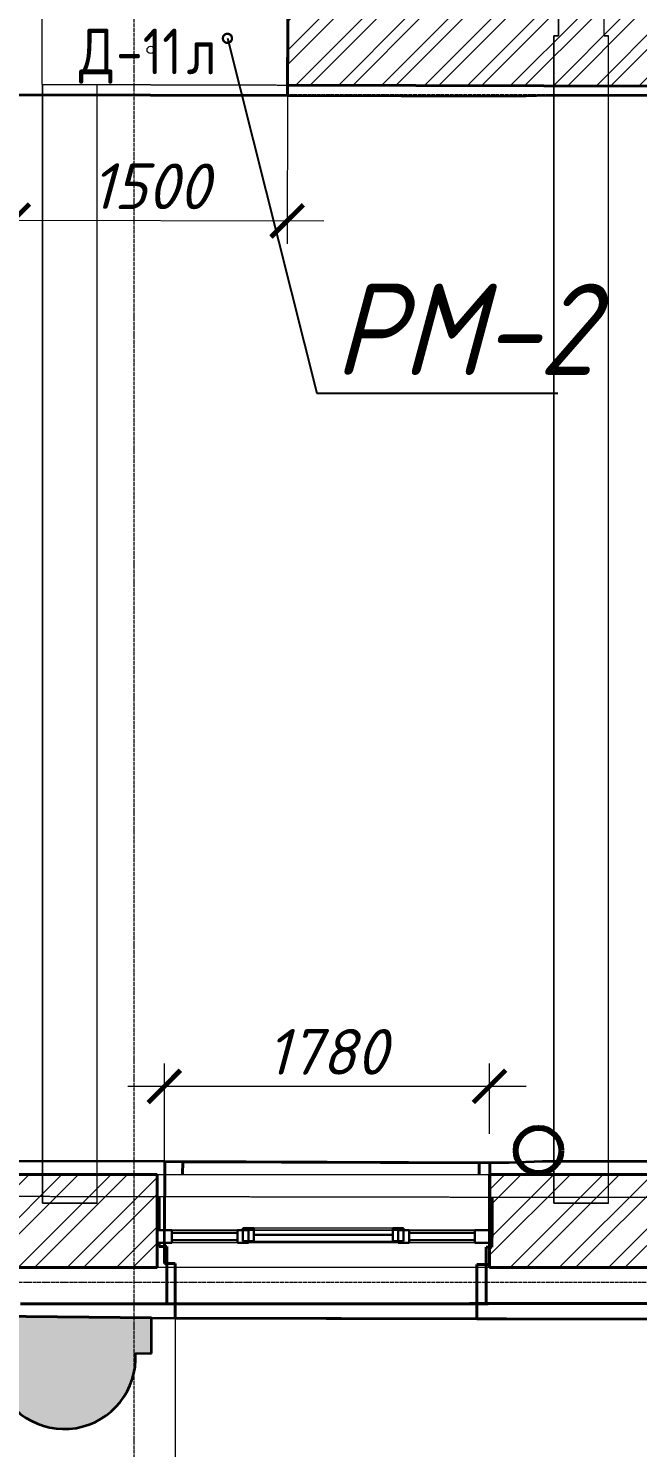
# Model space of a CAD drawing. Header units: millimetres. Extents: x 749182 to 2267578, y 70462 to 311449.
# Drawn here: x 1988751 to 1992087, y 76818 to 84585 of the extents above; entities that cross this region are included whole.
import ezdxf
from ezdxf import colors
from ezdxf.entities.mleader import LeaderData, LeaderLine
from ezdxf.math import Vec2, Vec3

# ---------------------------------------------------------------- set-up
doc = ezdxf.new("R2010")
doc.units = ezdxf.units.MM
for name, pattern in [('ADSK_Линия сетки', [25, 20, -2.5, 0, -2.5]), ('ADSK_Сверху', [4.5, 3, -1.5]), ('осеваяX2', [4, 2.5, -0.5, 0.5, -0.5])]:
    doc.linetypes.add(name, pattern=pattern)
doc.layers.get('Defpoints').update_dxf_attribs({"color": 255})
for name, color, linetype, lineweight in [('_ Окна', 7, 'Continuous', 30), ('Витраж', 7, 'Continuous', 9), ('Каркас', 7, 'Continuous', 9), ('Марки дверей', 7, 'Continuous', 20), ('Окна', 7, 'Continuous', 18), ('Оси', 165, 'осеваяX2', 13), ('Панели витража', 7, 'Continuous', 9), ('Перекрытие', 7, 'Continuous', 18), ('Размер', 7, 'Continuous', 13), ('размеры', 7, 'Continuous', 9), ('Стены', 184, 'Continuous', 40), ('Стены внутренние', 7, 'Continuous', 18), ('Стены наружные', 7, 'Continuous', 18), ('Стены разрез', 7, 'Continuous', 35), ('стояки', 7, 'Continuous', 9)]:
    doc.layers.add(name, color=color, linetype=linetype, lineweight=lineweight)
doc.layers.add('планы со стояками отопление_dwg', color=7, linetype='Continuous', lineweight=9, true_color=0x767676)
doc.styles.add('GOST 2.304_new', font='isocpeur.ttf', dxfattribs={"width": 0.9, "oblique": 15})
doc.styles.add('GOST Common_2', font='GOST_Common.ttf', dxfattribs={"width": 0.9, "height": 200})
doc.styles.add('М2', font='isocpeui.ttf')
doc.dimstyles.new('SPDS 1_100', dxfattribs={"dimscale": 100, "dimtxt": 2.5, "dimasz": 1.77, "dimexe": 1.25, "dimexo": 0.625, "dimtad": 1, "dimdec": 0, "dimrnd": 0.001, "dimzin": 9, "dimtxsty": 'М2', "dimblk": 'ARCHTICK', "dimcen": 2.5, "dimdle": 2, "dimclrt": 256, "dimadec": 0, "dimazin": 2, "dimtfac": 0.75, "dimtdec": 0, "dimtmove": 1, "dimatfit": 3, "dimfxl": 0, "dimtolj": 1, "dimlwd": 9, "dimlwe": 9, "dimarcsym": 0})

# ---------------------------------------------------------------- blocks, each defined once
blk = doc.blocks.new('Существующие стены 2 этаж - Существующие стены 2 этаж-699583-01 План 1-го этажа маркировочный')
at = {"layer": 'Стены', "color": 254, "linetype": 'ADSK_Сверху', "true_color": 0xe8c5d7}
for p, q in [((31246.8, 2442.8), (31247.1, 2573.7)), ((31247.1, 2573.7), (31246.8, 2442.8)), ((33070.3, 2570.7), (33070, 2438.3)), ((33070, 2438.3), (33070.3, 2570.7)), ((31246.6, 2391.5), (31246.8, 2442.8)), ((31246.8, 2442.8), (31246.6, 2391.5)), ((33070, 2438.3), (33069.6, 2298.3)), ((33069.6, 2298.3), (33070, 2438.3)), ((31246.4, 2302.8), (31246.5, 2321.5)), ((31246.5, 2321.5), (31246.4, 2302.8)), ((31288.6, 2302.7), (31246.4, 2302.8)), ((31246.4, 2302.8), (31288.6, 2302.7)), ((31288.9, 1987.9), (31288.6, 2302.7)), ((31288.6, 2302.7), (31288.9, 1987.9)), ((33069.6, 2298.3), (33037.3, 2298.4)), ((33037.3, 2298.4), (33037.6, 1989.1)), ((33037.6, 1989.1), (33037.3, 2298.4)), ((33037.3, 2298.4), (33069.6, 2298.3)), ((33332.4, 1989.4), (30487.9, 1987.3)), ((30487.9, 1987.3), (31288.9, 1987.9)), ((31288.9, 1987.9), (33037.6, 1989.1)), ((31288.9, 1987.9), (33037.6, 1989.1)), ((33037.6, 1989.1), (31288.9, 1987.9)), ((33037.6, 1989.1), (33332.4, 1989.4)), ((33332.4, 1989.4), (33852.9, 1989.7)), ((33852.9, 1989.7), (33332.4, 1989.4)), ((41849, 1995.6), (33852.9, 1989.7)), ((33852.9, 1989.7), (34113.6, 1989.9))]:
    blk.add_line(p, q, dxfattribs=at)
blk = doc.blocks.new('Прямоугольный импост - 70х20_60мм-1225109-01 План 1-го этажа маркировочный')
at = {"layer": 'Витраж', "color": 253, "linetype": 'ADSK_Сверху', "true_color": 0xaaaaaa}
for p, q in [((-5936, 11471.9), (-6006, 11471.9)), ((-6006, 11391.9), (-6006, 11471.9)), ((-5936, 11391.9), (-5936, 11471.9)), ((-6006, 11001.9), (-6006, 11031.9)), ((-5936, 11001.9), (-5936, 11031.9))]:
    blk.add_line(p, q, dxfattribs=at)
blk = doc.blocks.new('Прямоугольный импост - 70х20_60мм-1424711-01 План 1-го этажа маркировочный')
at = {"layer": 'Витраж', "color": 253, "linetype": 'ADSK_Сверху', "true_color": 0xaaaaaa}
for p, q in [((-80, 35), (0, 35)), ((0, 35), (0, -35)), ((0, -35), (-80, -35))]:
    blk.add_line(p, q, dxfattribs=at)
blk = doc.blocks.new('Прямоугольный импост - 70х20_60мм-1424712-01 План 1-го этажа маркировочный')
at = {"layer": 'Витраж', "color": 253, "linetype": 'ADSK_Сверху', "true_color": 0xaaaaaa}
for p, q in [((0, 35), (-80, 35)), ((0, -35), (0, 35)), ((-80, -35), (0, -35))]:
    blk.add_line(p, q, dxfattribs=at)
blk = doc.blocks.new('Прямоугольный импост - 70х20_60мм-1225111-01 План 1-го этажа маркировочный')
at = {"layer": 'Витраж', "color": 253, "linetype": 'ADSK_Сверху', "true_color": 0xaaaaaa}
for p, q in [((-6006, 10971.9), (-6006, 11001.9)), ((-5936, 10971.9), (-5936, 11001.9)), ((-6006, 10121.9), (-6006, 10151.9)), ((-5936, 10121.9), (-5936, 10151.9))]:
    blk.add_line(p, q, dxfattribs=at)
blk = doc.blocks.new('Прямоугольный импост - 70х20_60мм-1225113-01 План 1-го этажа маркировочный')
at = {"layer": 'Витраж', "color": 253, "linetype": 'ADSK_Сверху', "true_color": 0xaaaaaa}
for p, q in [((-6006, 10091.9), (-6006, 10121.9)), ((-5936, 10091.9), (-5936, 10121.9)), ((-6006, 9651.9), (-6006, 9731.9)), ((-5936, 9651.9), (-5936, 9731.9)), ((-6006, 9651.9), (-5936, 9651.9))]:
    blk.add_line(p, q, dxfattribs=at)
blk = doc.blocks.new('Прямоугольный импост - 70х60мм-1424709-01 План 1-го этажа маркировочный')
at = {"layer": 'Витраж', "color": 253, "linetype": 'ADSK_Сверху', "true_color": 0xaaaaaa}
for p, q in [((-30, 35), (30, 35)), ((30, -35), (-30, -35))]:
    blk.add_line(p, q, dxfattribs=at)
blk = doc.blocks.new('Прямоугольный импост - 70х60мм-1225009-01 План 1-го этажа маркировочный')
at = {"layer": 'Витраж', "color": 253, "linetype": 'ADSK_Сверху', "true_color": 0xaaaaaa}
for p, q in [((-5936, 11391.9), (-6006, 11391.9)), ((-6006, 11031.9), (-6006, 11391.9)), ((-5936, 11031.9), (-5936, 11391.9)), ((-6006, 11031.9), (-5936, 11031.9))]:
    blk.add_line(p, q, dxfattribs=at)
blk = doc.blocks.new('Прямоугольный импост - 70х60мм-1242018-01 План 1-го этажа маркировочный')
at = {"layer": 'Витраж', "color": 253, "linetype": 'ADSK_Сверху', "true_color": 0xaaaaaa}
for p, q in [((-5936, 19333.9), (-6006, 19333.9)), ((-6006, 18513.9), (-6006, 19333.9)), ((-5936, 18513.9), (-5936, 19333.9)), ((-6006, 18513.9), (-5936, 18513.9))]:
    blk.add_line(p, q, dxfattribs=at)
blk = doc.blocks.new('Существующие стены 1 эт - Существующие стены 1 эт-653793-01 План 1-го этажа маркировочный')
at = {"layer": 'Стены'}
for p, q in [((31951, 8968.3), (31951.2, 9038.3)), ((31950, 8600.2), (31951, 8968.3)), ((31950, 8600.2), (30450.2, 8604.4)), ((31277.5, 2766.5), (31276.3, 2391.5)), ((31277.5, 2766.5), (33057.8, 2760.5)), ((31375.8, 2696.5), (31376, 2766.1)), ((31376, 2766.1), (31375.8, 2696.5)), ((32999.1, 2760.7), (31376, 2766.1)), ((31376, 2766.1), (32999.1, 2760.7)), ((32999.1, 2760.7), (32998.8, 2696.5)), ((32998.8, 2696.5), (32999.1, 2760.7)), ((33057.6, 2696.5), (33057.8, 2760.5)), ((31276, 2321.5), (31275.7, 2209.5)), ((31275.7, 2209.5), (31335.3, 2209.3)), ((31335.3, 2209.3), (31334.5, 1910.5)), ((32986.5, 1906.9), (32987.2, 2203.7)), ((32987.2, 2203.7), (33056, 2203.5)), ((32986.5, 1906.9), (31334.5, 1910.5)), ((41761, 1888), (31336.4, 1910.5))]:
    blk.add_line(p, q, dxfattribs=at)
at = {"layer": 'Стены разрез'}
for p, q in [((31951, 8968.3), (31950, 8600.2)), ((31950, 8600.2), (33194.9, 8596.7)), ((33194.9, 8596.7), (33373.6, 8603.1)), ((33373.6, 8603.1), (36410.9, 8598.4)), ((31277.5, 2766.5), (30254.5, 2769.9)), ((31276.1, 2349.5), (31277.5, 2766.5)), ((33057.8, 2760.5), (33056.4, 2343.5)), ((33161.7, 2760.1), (33057.8, 2760.5)), ((33345.4, 2767.8), (33161.7, 2760.1)), ((34082.7, 2766.3), (33345.4, 2767.8)), ((31275.7, 2209.5), (31276.1, 2349.5)), ((33056.4, 2343.5), (33056, 2203.5)), ((31335.3, 2209.3), (31275.7, 2209.5)), ((31334.5, 1910.5), (31335.3, 2209.3)), ((32987.2, 2203.7), (32986.5, 1906.9)), ((33056, 2203.5), (32987.2, 2203.7)), ((30304, 1921.5), (31205.3, 1910.8)), ((31205.3, 1910.8), (31334.5, 1910.5)), ((32986.5, 1906.9), (34150.6, 1904.4))]:
    blk.add_line(p, q, dxfattribs=at)
blk = doc.blocks.new('Портик главного входа - Портик главного входа-658663-01 План 1-го этажа маркировочный')
at = {"layer": 'Стены'}
h = blk.add_hatch(color=256, dxfattribs=at)
h.paths.add_polyline_path([(22181.3, -2195.1), (22252.1, -2188.9), (22320.7, -2170.5), (22385.1, -2140.5), (22443.3, -2099.7), (22493.5, -2049.5), (22534.3, -1991.3), (22564.3, -1926.9), (22582.7, -1858.3), (22588.9, -1787.5), (22582.7, -1716.7), (22564.3, -1648.1), (22534.2, -1583.6), (22493.5, -1525.5), (22443.3, -1475.3), (22385.1, -1434.5), (22320.7, -1404.5), (22252.1, -1386.1), (22181.3, -1379.9), (22110.5, -1386.1), (22041.9, -1404.5), (21977.5, -1434.5), (21919.3, -1475.3), (21869.1, -1525.5), (21828.3, -1583.7), (21798.3, -1648.1), (21779.9, -1716.7), (21773.7, -1787.5), (21779.9, -1858.3), (21798.3, -1926.9), (21828.3, -1991.3), (21869.1, -2049.5), (21919.3, -2099.7), (21977.5, -2140.5), (22041.9, -2170.5), (22110.5, -2188.9)])
h.paths.add_polyline_path([(25122.4, -2192.3), (25192.9, -2186.2), (25261.2, -2167.9), (25325.3, -2138), (25383.2, -2097.4), (25433.2, -2047.4), (25473.7, -1989.5), (25503.9, -1924.3), (25521.9, -1857.1), (25528.1, -1786.7), (25521.9, -1716.2), (25503.6, -1647.9), (25473.6, -1583.6), (25433.2, -1525.9), (25383.2, -1475.9), (25325.3, -1435.4), (25261.2, -1405.5), (25192.9, -1387.2), (25122.4, -1381), (25052, -1387.2), (24983.7, -1405.5), (24919.6, -1435.4), (24861.7, -1475.9), (24811.7, -1525.9), (24771.1, -1583.9), (24741.3, -1647.9), (24723, -1716.2), (24716.8, -1786.7), (24723, -1857.1), (24741.3, -1925.4), (24771.1, -1989.5), (24811.7, -2047.4), (24861.7, -2097.4), (24919.6, -2138), (24983.7, -2167.9), (25052, -2186.2)])
h.paths.add_polyline_path([(28159.7, -2192.2), (28230.4, -2186), (28298.9, -2167.6), (28363.3, -2137.6), (28421.4, -2096.9), (28471.6, -2046.8), (28512.3, -1988.6), (28542.3, -1924.3), (28560.7, -1855.7), (28566.8, -1785), (28560.7, -1714.3), (28542.3, -1645.8), (28512.3, -1581.5), (28471.6, -1523.3), (28421.4, -1473.2), (28363.3, -1432.4), (28298.9, -1402.5), (28230.4, -1384.1), (28159.7, -1377.9), (28089, -1384.1), (28020.4, -1402.5), (27956.1, -1432.4), (27898, -1473.2), (27847.8, -1523.3), (27806.1, -1583.6), (27776.5, -1647.9), (27758.7, -1714.3), (27752.5, -1785), (27758.7, -1855.7), (27777.1, -1924.3), (27807.1, -1988.6), (27847.8, -2046.8), (27898, -2096.9), (27956.1, -2137.6), (28020.4, -2167.6), (28089, -2186)])
h.paths.add_polyline_path([(30184.6, -2189.9), (30184.6, -1372.4), (30157.5, -1372.4), (30088.4, -1382.7), (30021.9, -1404.7), (29960.1, -1437.7), (29904.9, -1480.7), (29857.8, -1532.5), (29820.2, -1591.5), (29793.3, -1656.1), (29777.7, -1724.4), (29774, -1794.3), (29782.3, -1863.8), (29802.4, -1930.9), (29833.5, -1993.6), (29874.9, -2050), (29925.3, -2098.6), (29983.2, -2137.9), (30047, -2166.7), (30114.8, -2184.2), (30184.2, -2189.9)])
h.paths.add_polyline_path([(20154.9, -2185.3), (20223.7, -2174.4), (20289.6, -2151.7), (20350.6, -2118.1), (20404.9, -2074.4), (20450.9, -2022), (20487.1, -1962.4), (20512.5, -1897.5), (20526.4, -1829.2), (20528.2, -1759.6), (20518, -1690.6), (20496, -1624.4), (20463, -1563.1), (20419.9, -1508.3), (20368, -1461.8), (20308.9, -1425), (20244.2, -1398.9), (20176.1, -1384.4), (20106.4, -1381.8), (20106.4, -2185.3), (20153.8, -2185.3)])
h.paths.add_polyline_path([(19707.3, -1170.1), (19896.6, -1170.1), (19892, -1101), (19875.6, -1033.6), (19848, -970), (19809.9, -912), (19762.6, -861.3), (19707.3, -819.5), (19645.7, -787.6), (19579.6, -766.7), (19510.9, -757.4), (19441.6, -759.9), (19373.8, -774.1), (19309.3, -799.7), (19250.1, -835.9), (19198, -881.6), (19154.4, -935.5), (19120.6, -996), (19097.7, -1061.5), (19086.1, -1129.8), (19086.1, -1170.1), (19645.7, -1170.1)])
h.paths.add_polyline_path([(31144.8, -1168), (31215.2, -1168), (31214.5, -1065.9), (31197, -1000.7), (31167.7, -936.9), (31128.2, -878.9), (31079.5, -828.2), (31023, -786.5), (30960.4, -754.8), (30893.3, -733.9), (30823.7, -724.6), (30753.5, -727.1), (30684.7, -741.3), (30619.2, -766.8), (30558.9, -802.8), (30505.5, -848.5), (30460.5, -902.4), (30425.2, -963.1), (30400.4, -1028.8), (30387.1, -1097.8), (30385.4, -1168), (31023, -1168)])
h.paths.add_polyline_path([(30758.4, 1304.5), (30824.8, 1315.5), (30888.3, 1337.8), (30947.1, 1370.6), (30999.3, 1413.1), (31043.5, 1463.9), (31078.3, 1521.5), (31103.9, 1590.2), (31116, 1650.2), (31117.7, 1717.5), (31204.8, 1717.5), (31205.3, 1910.8), (30304, 1921.5), (30313.9, 1754.8), (30320.7, 1698.8), (30333.2, 1643.7), (30351.3, 1590.2), (30374.7, 1527.1), (30408.5, 1468.9), (30451.9, 1417.5), (30503.5, 1374.2), (30561.7, 1340.4), (30624.9, 1317.1), (30691.1, 1305)])
h.paths.add_polyline_path([(19485.5, 1312.4), (19554.9, 1313.8), (19623, 1326.9), (19687.8, 1351.5), (19747.5, 1386.8), (19800.4, 1431.7), (19844.8, 1484.9), (19879.6, 1544.9), (19903.6, 1610), (19916.2, 1678.2), (19917, 1747.5), (19911.5, 1928.7), (19074.2, 1926.8), (19071.5, 1731.8), (19106.3, 1731.3), (19109.9, 1662), (19125.2, 1594.4), (19151.8, 1530.3), (19188.9, 1471.7), (19235.5, 1420.3), (19290.1, 1377.6), (19351.2, 1344.8), (19417, 1322.8)])
at = {"layer": 'Стены разрез'}
for p, q in [((31205.3, 1910.8), (30304, 1921.5)), ((31204.8, 1717.3), (31205.3, 1910.8)), ((31117.7, 1717.5), (31204.8, 1717.3))]:
    blk.add_line(p, q, dxfattribs=at)
blk.add_arc((30727.8, 1693.9), 390.6, 195.38577, 3.47541, dxfattribs=at)
blk = doc.blocks.new('Системная панель - _AR_Стекло_40мм_привязка по центру-V178-01 План 1-го этажа маркировочный')
at = {"layer": 'Панели витража', "lineweight": 30}
for p, q in [((180, 20), (-180, 20)), ((-180, 20), (-180, -20)), ((180, -20), (180, 20)), ((-180, -20), (180, -20))]:
    blk.add_line(p, q, dxfattribs=at)
blk = doc.blocks.new('Прямоугольный импост - 70х20_60мм-V179-01 План 1-го этажа маркировочный')
at = {"layer": 'Витраж', "lineweight": 30}
for p, q in [((-80, 35), (0, 35)), ((-80, -35), (-80, 35)), ((0, 35), (0, -35)), ((0, -35), (-80, -35))]:
    blk.add_line(p, q, dxfattribs=at)
blk = doc.blocks.new('Прямоугольный импост - 70х20_60мм-V180-01 План 1-го этажа маркировочный')
at = {"layer": 'Витраж', "lineweight": 30}
for p, q in [((0, 35), (-80, 35)), ((-80, 35), (-80, -35)), ((0, -35), (0, 35)), ((-80, -35), (0, -35))]:
    blk.add_line(p, q, dxfattribs=at)
blk = doc.blocks.new('Витраж-тент со смещением вовне - 60мм 30 сдвиг-1466942-01 План 1-го этажа маркировочный')
at = {"layer": '_ Окна'}
for p, q in [((-440, 25), (-440, -45)), ((-440, 25), (-380, 25)), ((-440, -45), (-440, 25)), ((-380, 25), (-380, -45)), ((440, 25), (380, 25)), ((380, 25), (380, -45)), ((440, -45), (440, 25)), ((440, -45), (440, 25)), ((-380, -45), (-440, -45)), ((-380, -10), (380, -10)), ((380, -45), (440, -45))]:
    blk.add_line(p, q, dxfattribs=at)
at = {"layer": 'Окна'}
for p, q in [((380, 25), (-380, 25)), ((-380, -45), (380, -45))]:
    blk.add_line(p, q, dxfattribs=at)
blk = doc.blocks.new('Прямоугольный импост - 70х60мм-V40-01 План 1-го этажа маркировочный')
at = {"layer": 'Витраж'}
for p, q in [((-6006, 9731.9), (-6006, 10091.9)), ((-5936, 10091.9), (-5936, 9731.9))]:
    blk.add_line(p, q, dxfattribs=at)
blk = doc.blocks.new('Прямоугольный импост - 70х60мм-V182-01 План 1-го этажа маркировочный')
at = {"layer": 'Витраж', "lineweight": 30}
for p, q in [((-30, 35), (30, 35)), ((-30, -35), (-30, 35)), ((30, 35), (30, -35)), ((30, -35), (-30, -35))]:
    blk.add_line(p, q, dxfattribs=at)
blk = doc.blocks.new('Прямоугольный импост - 70х60мм-V130-01 План 1-го этажа маркировочный')
at = {"layer": 'Витраж'}
for p, q in [((-6006, 18513.9), (-6006, 19333.9)), ((-5936, 19333.9), (-5936, 18513.9))]:
    blk.add_line(p, q, dxfattribs=at)
blk = doc.blocks.new('планы со стояками отопление_dwg-1484427-01 План 1-го этажа маркировочный')
at = {"layer": 'стояки', "lineweight": 80}
blk.add_circle((205720.1, 158904), 124.3, dxfattribs=at)
blk = doc.blocks.new('_ArchTick')
at = {"color": 0, "linetype": 'ByBlock', "const_width": 0.15}
blk.add_lwpolyline([(-0.5, -0.5), (0.5, 0.5)], dxfattribs=at)
blk = doc.blocks.new('*D2802')
at = {"layer": 'Defpoints', "color": 0, "lineweight": 20, "transparency": 16777216}
for p in [(1989495.9, 78794.8), (1991276.2, 78473.1), (1989495.9, 77826.1)]:
    blk.add_point(p, dxfattribs=at)
at = {"layer": 'размеры', "color": 0, "lineweight": 9, "transparency": 16777216}
for p, q in [((1989495.9, 77888.6), (1989495.9, 78919.8)), ((1991276.2, 78535.6), (1991276.2, 78919.8)), ((1991476.2, 78794.8), (1989295.9, 78794.8))]:
    blk.add_line(p, q, dxfattribs=at)
at = {"layer": 'размеры', "color": 0, "lineweight": 9, "transparency": 16777216, "xscale": 177, "yscale": 177, "zscale": 177, "rotation": 180}
blk.add_blockref('_ArchTick', (1989495.9, 78794.8), dxfattribs=at)
at = {"layer": 'размеры', "color": 0, "lineweight": 9, "transparency": 16777216, "xscale": 177, "yscale": 177, "zscale": 177}
blk.add_blockref('_ArchTick', (1991276.2, 78794.8), dxfattribs=at)
at = {"layer": 'размеры', "lineweight": 20, "transparency": 16777216, "insert": (1990386, 78983.9), "char_height": 250, "width": 560.473, "attachment_point": 5, "style": 'М2'}
blk.add_mtext('\\A1;1780', dxfattribs=at)
blk = doc.blocks.new('ADSK_Марка_Дверь - Марка типа и комментарии-2020407-01 План 1-го этажа маркировочный')
at = {"layer": 'Марки дверей', "lineweight": 9}
blk.add_circle((0, 0), 0.2, dxfattribs=at)
blk = doc.blocks.new('*D2917')
at = {"layer": 'Defpoints', "color": 0, "lineweight": 20, "transparency": 16777216}
for p in [(1988670.4, 84278.9), (1990170.4, 84274.9), (1990168.5, 83531.5)]:
    blk.add_point(p, dxfattribs=at)
at = {"layer": 'размеры', "color": 0, "lineweight": 9, "transparency": 16777216}
for p, q in [((1988670.3, 84216.4), (1988668.1, 83410.4)), ((1990170.3, 84212.4), (1990168.1, 83406.5)), ((1988468.5, 83535.9), (1990368.5, 83530.9))]:
    blk.add_line(p, q, dxfattribs=at)
at = {"layer": 'размеры', "color": 0, "lineweight": 9, "transparency": 16777216, "xscale": 177, "yscale": 177, "zscale": 177}
for p, rotation in [((1988668.5, 83535.4), 179.8485505273751), ((1990168.5, 83531.5), 359.8485505273751)]:
    blk.add_blockref('_ArchTick', p, dxfattribs=dict(at, rotation=rotation))
at = {"layer": 'размеры', "lineweight": 20, "transparency": 16777216, "insert": (1989419, 83720.9), "char_height": 250, "width": 560.473, "attachment_point": 5, "rotation": 359.84855, "style": 'М2'}
blk.add_mtext('\\A1;1500', dxfattribs=at)
blk = doc.blocks.new('_DotSmall')
at = {"color": 0, "linetype": 'ByBlock', "lineweight": 35, "const_width": 0.5}
blk.add_lwpolyline([(-0.0625, 0, 1), (0.0625, 0, 1)], format="xyb", close=True, dxfattribs=at)

msp = doc.modelspace()

# ---------------------------------------------------------------- hatches: boundary and pattern name
at = {"layer": 'Стены внутренние', "lineweight": 9}
h = msp.add_hatch(dxfattribs=at)
h.set_pattern_fill('FP_1', color=256, style=0, pattern_type=2)
h.set_pattern_definition([(45, (1958220.23, 75616.62), (-117.8655, 117.8655), []), (45, (1958298.8, 75616.62), (-117.8655, 117.8655), [])])
h.paths.add_polyline_path([(2000344.6702, 84248.0322), (2000340.7973, 84628.0437), (1998719.5708, 84632.3291), (1998719.6649, 84252.3275), (2000340.7973, 84248.0424)])
h.paths.add_polyline_path([(1997688.5699, 84255.053), (1997688.4753, 84635.0546), (1996350.5696, 84638.5911), (1996350.5696, 84258.5898), (1997688.4753, 84255.0533)])
h.paths.add_polyline_path([(1994849.5703, 84262.5573), (1994849.5703, 84642.5587), (1990171.428, 84654.9244), (1990171.5668, 84274.9227), (1993696.9036, 84265.6042)])
at = {"layer": 'Стены наружные', "lineweight": 9}
h = msp.add_hatch(dxfattribs=at)
h.set_pattern_fill('FP_3', color=256, angle=45, style=0, pattern_type=2)
h.set_pattern_definition([(45, (1958220.23, 75616.62), (-134.7038, 134.7038), []), (45, (1958310.03, 75616.62), (-134.7038, 134.7038), [])])
h.paths.add_polyline_path([(1997920.1582, 77803.0968), (1997920.1582, 78313.0968), (1996893.0736, 78313.0968), (1996893.9232, 77803.0968), (1997168.1918, 77803.0968)])
h.paths.add_polyline_path([(1999816.9894, 77803.0968), (2000257.1575, 77803.0968), (2000257.1575, 78313.0968), (1999740.1582, 78313.0968), (1999741.0091, 77803.0968)])
h.paths.add_polyline_path([(1994778.2715, 77803.0968), (1995073.0736, 77803.0968), (1995073.0736, 78313.0968), (1994083.7587, 78313.0968), (1994084.9018, 77803.0968)])
h.paths.add_polyline_path([(1991276.1993, 77803.0968), (1992263.7587, 77803.0968), (1992263.7587, 78313.0968), (1991276.1993, 78313.0968), (1991276.1993, 77820.3638)])
h.paths.add_polyline_path([(1989456.1993, 77803.0968), (1989456.1993, 78313.0968), (1988472.8923, 78313.0968), (1988472.8923, 77803.0968), (1989365.0544, 77803.0968)])
h.paths.add_polyline_path([(1986578.2196, 77803.0968), (1986652.8923, 77803.0968), (1986652.8923, 78313.0968), (1985672.6592, 78313.0968), (1985672.6592, 77803.0968), (1986400.6592, 77803.0968)])
h.paths.add_polyline_path([(1980284.6592, 77803.0968), (1981012.6592, 77803.0968), (1981012.6592, 78313.0968), (1979983.9558, 78313.0968), (1979984.4263, 77803.0968), (1979985.8124, 77803.0968)])
h.paths.add_polyline_path([(1983972.6592, 77803.0968), (1983972.6592, 78313.0968), (1982712.6592, 78313.0968), (1982712.6592, 77803.0968), (1983791.3848, 77803.0968)])
h.paths.add_polyline_path([(1977137.8829, 77803.0968), (1978163.9558, 77803.0968), (1978163.9558, 78313.0968), (1977137.8829, 78313.0968), (1977137.8829, 77855.9721)])
h.paths.add_polyline_path([(1975317.8829, 77803.0968), (1975317.8829, 78313.0968), (1974327.7082, 78313.0968), (1974327.7082, 77803.0968), (1974873.5135, 77803.0968)])
h.paths.add_polyline_path([(1972507.7082, 77803.0968), (1972507.7082, 78313.0968), (1971531.089, 78313.0968), (1971531.089, 77803.0968)])
h.paths.add_polyline_path([(1969711.0878, 77803.0968), (1969710.802, 78313.0968), (1968736.0968, 78313.0968), (1968736.0968, 77803.0968), (1969710.802, 77803.0968)])
h.paths.add_polyline_path([(1966493.2232, 77803.0968), (1966916.0968, 77803.0968), (1966916.0968, 78313.0968), (1966493.2232, 78312.7241), (1966493.2232, 77870.9527)])

# ---------------------------------------------------------------- linework, layer by layer
at = {"layer": 'Каркас', "color": 253, "linetype": 'ADSK_Сверху', "true_color": 0xb2b2b2}
for p, q in [((1991653.7052, 88952.1898), (1991653.7052, 84543.6161)), ((1991903.7052, 84543.6161), (1991903.7052, 88952.1898)), ((1991653.7052, 84543.6161), (1991628.7052, 84543.6161)), ((1991628.7052, 84543.6161), (1991628.7052, 78156.6386)), ((1991928.7052, 84543.6161), (1991903.7052, 84543.6161)), ((1991928.7052, 78156.6386), (1991928.7052, 84543.6161)), ((1988828.7052, 84278.4723), (1988828.7052, 78156.6386)), ((1989128.7052, 78156.6386), (1989128.7052, 84277.6793)), ((1989128.7052, 78156.6386), (1988828.7052, 78156.6386)), ((1991928.7052, 78156.6386), (1991628.7052, 78156.6386))]:
    msp.add_line(p, q, dxfattribs=at)
at = {"layer": 'Каркас', "color": 253, "linetype": 'ADSK_Сверху', "true_color": 0xaaaaaa}
for p, q in [((1991653.7052, 84543.6161), (1991653.7052, 88952.1898)), ((1991903.7052, 84543.6161), (1991903.7052, 88952.1898)), ((1991628.7052, 84543.6161), (1991653.7052, 84543.6161)), ((1991628.7052, 78156.6386), (1991628.7052, 84543.6161)), ((1991903.7052, 84543.6161), (1991928.7052, 84543.6161)), ((1991928.7052, 78156.6386), (1991928.7052, 84543.6161)), ((1988828.7052, 78156.6386), (1988828.7052, 84278.4723)), ((1989128.7052, 78156.6386), (1989128.7052, 84277.6793)), ((1988828.7052, 78156.6386), (1989128.7052, 78156.6386)), ((1991628.7052, 78156.6386), (1991928.7052, 78156.6386))]:
    msp.add_line(p, q, dxfattribs=at)
at = {"layer": 'Оси', "linetype": 'ADSK_Линия сетки'}
for p, q in [((1989330.1361, 71313.2448), (1989330.1361, 120151.4054)), ((1947134.001, 84223.407), (2009148.6289, 84223.407)), ((1947134.001, 77723.407), (2009148.6289, 77723.407))]:
    msp.add_line(p, q, dxfattribs=at)
at = {"layer": 'Перекрытие', "linetype": 'ADSK_Сверху'}
for p, q in [((1991927.4321, 78186.207), (1980728.5163, 78204.8868)), ((1994727.6332, 78181.5363), (1991928.5894, 78186.2051))]:
    msp.add_line(p, q, dxfattribs=at)
at = {"layer": 'Перекрытие'}
for p, q in [((1989556.6213, 77527.445), (1989556.6213, 77803.0968)), ((1989556.6213, 72884.0518), (1989556.6213, 77527.1088))]:
    msp.add_line(p, q, dxfattribs=at)
at = {"layer": 'Стены внутренние', "color": 253, "linetype": 'ADSK_Сверху', "true_color": 0xaaaaaa}
for p, q in [((1988825.7149, 84658.4815), (1988824.7105, 84278.4828)), ((1990170.4236, 84274.9257), (1990171.428, 84654.9244)), ((1988824.7105, 84278.4828), (1990170.4236, 84274.9257))]:
    msp.add_line(p, q, dxfattribs=at)
at = {"layer": 'Стены внутренние', "lineweight": 40}
for p, q in [((1990171.243, 84584.9246), (1990170.4236, 84274.9257)), ((1990170.4236, 84274.9257), (1994849.5703, 84262.5573))]:
    msp.add_line(p, q, dxfattribs=at)
at = {"layer": 'Стены наружные', "lineweight": 40}
for p, q in [((1989456.1993, 78313.0968), (1988472.8923, 78313.0968)), ((1989456.1993, 77803.0968), (1989456.1993, 78313.0968)), ((1992263.7587, 78313.0968), (1991276.1993, 78313.0968)), ((1991276.1993, 78313.0968), (1991276.1993, 77803.0968)), ((1988472.8923, 77803.0968), (1989456.1993, 77803.0968)), ((1991276.1993, 77803.0968), (1992263.7587, 77803.0968))]:
    msp.add_line(p, q, dxfattribs=at)
at = {"layer": 'Стены наружные'}
for p, q in [((1989456.1993, 78313.0968), (1991276.1993, 78313.0968)), ((1991276.1993, 77803.0968), (1989456.1993, 77803.0968))]:
    msp.add_line(p, q, dxfattribs=at)

# ---------------------------------------------------------------- block references
at = {"layer": '_ Окна', "rotation": 180}
msp.add_blockref('Витраж-тент со смещением вовне - 60мм 30 сдвиг-1466942-01 План 1-го этажа маркировочный', (1990366.1993, 77973.0968), dxfattribs=at)
at = {"layer": 'Витраж', "color": 253, "linetype": 'ADSK_Сверху', "true_color": 0xaaaaaa}
for name, p, rotation in [('Прямоугольный импост - 70х20_60мм-1225109-01 План 1-го этажа маркировочный', (2000928.1245, 83944.1389), 90), ('Прямоугольный импост - 70х60мм-1225009-01 План 1-го этажа маркировочный', (2000928.1245, 83944.1389), 90), ('Прямоугольный импост - 70х20_60мм-1225111-01 План 1-го этажа маркировочный', (2000928.1245, 83944.1389), 90.00000000000006), ('Прямоугольный импост - 70х60мм-1242018-01 План 1-го этажа маркировочный', (2009290.0713, 83944.1389), 90.00000000000006), ('Прямоугольный импост - 70х20_60мм-1225113-01 План 1-го этажа маркировочный', (2000928.1245, 83944.1389), 90.00000000000014), ('Прямоугольный импост - 70х60мм-1225009-01 План 1-го этажа маркировочный', (2002228.1245, 83944.1389), 90)]:
    msp.add_blockref(name, p, dxfattribs=dict(at, rotation=rotation))
at = {"layer": 'Витраж', "color": 253, "linetype": 'ADSK_Сверху', "true_color": 0xaaaaaa, "extrusion": (0, 0, -1)}
for name, p in [('Прямоугольный импост - 70х20_60мм-1424711-01 План 1-го этажа маркировочный', (-1989456.1993, 77973.0968)), ('Прямоугольный импост - 70х60мм-1424709-01 План 1-го этажа маркировочный', (-1989926.1993, 77973.0968)), ('Прямоугольный импост - 70х60мм-1424709-01 План 1-го этажа маркировочный', (-1990806.1993, 77973.0968))]:
    msp.add_blockref(name, p, dxfattribs=at)
at = {"layer": 'Витраж', "extrusion": (0, 0, -1)}
for name, p in [('Прямоугольный импост - 70х20_60мм-V179-01 План 1-го этажа маркировочный', (-1989456.1993, 77973.0968)), ('Прямоугольный импост - 70х60мм-V182-01 План 1-го этажа маркировочный', (-1989926.1993, 77973.0968)), ('Прямоугольный импост - 70х60мм-V182-01 План 1-го этажа маркировочный', (-1990806.1993, 77973.0968))]:
    msp.add_blockref(name, p, dxfattribs=at)
at = {"layer": 'Витраж'}
for name, p, rotation in [('Прямоугольный импост - 70х60мм-V40-01 План 1-го этажа маркировочный', (1999628.1245, 83944.1389), 90.00000000000014), ('Прямоугольный импост - 70х60мм-V130-01 План 1-го этажа маркировочный', (2009290.0713, 83944.1389), 90.00000000000006), ('Прямоугольный импост - 70х60мм-V40-01 План 1-го этажа маркировочный', (2000928.1245, 83944.1389), 90.00000000000014)]:
    msp.add_blockref(name, p, dxfattribs=dict(at, rotation=rotation))
at = {"layer": 'Витраж', "color": 253, "linetype": 'ADSK_Сверху', "true_color": 0xaaaaaa}
msp.add_blockref('Прямоугольный импост - 70х20_60мм-1424712-01 План 1-го этажа маркировочный', (1991276.1993, 77973.0968), dxfattribs=at)
at = {"layer": 'Витраж'}
msp.add_blockref('Прямоугольный импост - 70х20_60мм-V180-01 План 1-го этажа маркировочный', (1991276.1993, 77973.0968), dxfattribs=at)
at = {"layer": 'Марки дверей', "xscale": 99.99999999999993, "yscale": 99.99999999999993, "zscale": 99.99999999999993}
msp.add_blockref('ADSK_Марка_Дверь - Марка типа и комментарии-2020407-01 План 1-го этажа маркировочный', (1989420.9284, 84466.9075), dxfattribs=at)
at = {"layer": 'Панели витража', "rotation": 180}
for p in [(1989716.1993, 77973.0968), (1991016.1993, 77973.0968)]:
    msp.add_blockref('Системная панель - _AR_Стекло_40мм_привязка по центру-V178-01 План 1-го этажа маркировочный', p, dxfattribs=at)
at = {"layer": 'планы со стояками отопление_dwg', "color": 6, "true_color": 0xff00ff}
msp.add_blockref('планы со стояками отопление_dwg-1484427-01 План 1-го этажа маркировочный', (1785824.7266, -80460.4271), dxfattribs=at)
at = {"layer": 'Стены', "color": 254, "linetype": 'ADSK_Сверху', "true_color": 0xe8c5d7}
msp.add_blockref('Существующие стены 2 этаж - Существующие стены 2 этаж-699583-01 План 1-го этажа маркировочный', (1958220.2258, 75616.6187), dxfattribs=at)
at = {"layer": 'Стены', "color": 243, "true_color": 0xbb5389}
msp.add_blockref('Существующие стены 1 эт - Существующие стены 1 эт-653793-01 План 1-го этажа маркировочный', (1958220.2258, 75616.6187), dxfattribs=at)
at = {"layer": 'Стены'}
msp.add_blockref('Портик главного входа - Портик главного входа-658663-01 План 1-го этажа маркировочный', (1958220.2258, 75616.6187), dxfattribs=at)

# ---------------------------------------------------------------- texts
at = {"layer": 'Марки дверей', "lineweight": 9, "char_height": 250, "attachment_point": 1, "style": 'GOST Common_2'}
for s, insert, width in [('\\fGOST Common|b0|i0|c204|p34|;\\W.9;Д', (1989028.7991, 84583.9206), 245.316375), ('-11', (1989231.2054, 84583.9206), 468.987187), ('\\fGOST Common|b0|i0|c204|p34|;\\W.9;л', (1989618.1585, 84583.9206), 194.810062)]:
    msp.add_mtext(s, dxfattribs=dict(at, insert=insert, width=width))

# ---------------------------------------------------------------- dimensions: what is measured, and where the dimension line sits
at = {"layer": 'размеры', "lineweight": 20}
dim = msp.add_linear_dim(base=(1990168.4583, 83531.4536), p1=(1988670.4288, 84278.8907), p2=(1990170.4236, 84274.9257), angle=359.84855053, dimstyle='SPDS 1_100', dxfattribs=at)
dim.commit()
dim.dimension.update_dxf_attribs({"geometry": '*D2917', "text_midpoint": (1989418.9566, 83720.9354)})
dim = msp.add_linear_dim(base=(1989495.88, 78794.8371), p1=(1991276.1993, 78473.0968), p2=(1989495.88, 77826.1164), dimstyle='SPDS 1_100', dxfattribs=at)
dim.commit()
dim.dimension.update_dxf_attribs({"geometry": '*D2802', "text_midpoint": (1990386.0397, 78983.9469)})

# ---------------------------------------------------------------- leaders
at = {"layer": 'Размер', "color": 20, "ltscale": 20}
ml = msp.add_multileader_mtext('Standard', dxfattribs=at)
ml.set_content('\\A1;РМ-2', color=20, style='GOST 2.304_new')
ml.set_leader_properties()
ml.set_arrow_properties(name='DOTSMALL')
ml.build(insert=Vec2(0, 0))
ml.multileader.update_dxf_attribs({"text_left_attachment_type": 6, "text_right_attachment_type": 6, "dogleg_length": 1, "arrow_head_size": 100})
ctx = ml.context
ctx.base_point, ctx.char_height, ctx.arrow_head_size, ctx.landing_gap_size, ctx.plane_origin = Vec3(1990351.5438, 82587.9108), 500, 100, 0, Vec3(1968687.4239, 225197.1333)
ctx.left_attachment, ctx.right_attachment, ctx.text_align_type = 6, 6, 1
notes = []
notes.append((ctx, [(1, (1, 1, 0), (1990331.5438, 82587.9108), (1, 0), 20, [(0, [(1989841.1888, 84530.5163)], 0, [])])]))
ctx.mtext.insert, ctx.mtext.rotation, ctx.mtext.width, ctx.mtext.alignment, ctx.mtext.flow_direction = Vec3(1991138.0184, 83187.9108), 6.283185307, 1286.674802, 2, 5
for ctx, leaders in notes:
    for number, flags, end, landing, length, lines in leaders:
        leader = LeaderData()
        leader.index, (leader.has_last_leader_line, leader.has_dogleg_vector, leader.attachment_direction) = number, flags
        leader.last_leader_point, leader.dogleg_vector, leader.dogleg_length = Vec3(end), Vec3(landing), length
        for number, points, colour, breaks in lines:
            line = LeaderLine()
            line.index, line.vertices, line.color, line.breaks = number, Vec3.list(points), colors.encode_raw_color(colour), breaks
            leader.lines.append(line)
        ctx.leaders.append(leader)

doc.saveas('drawing.dxf')
